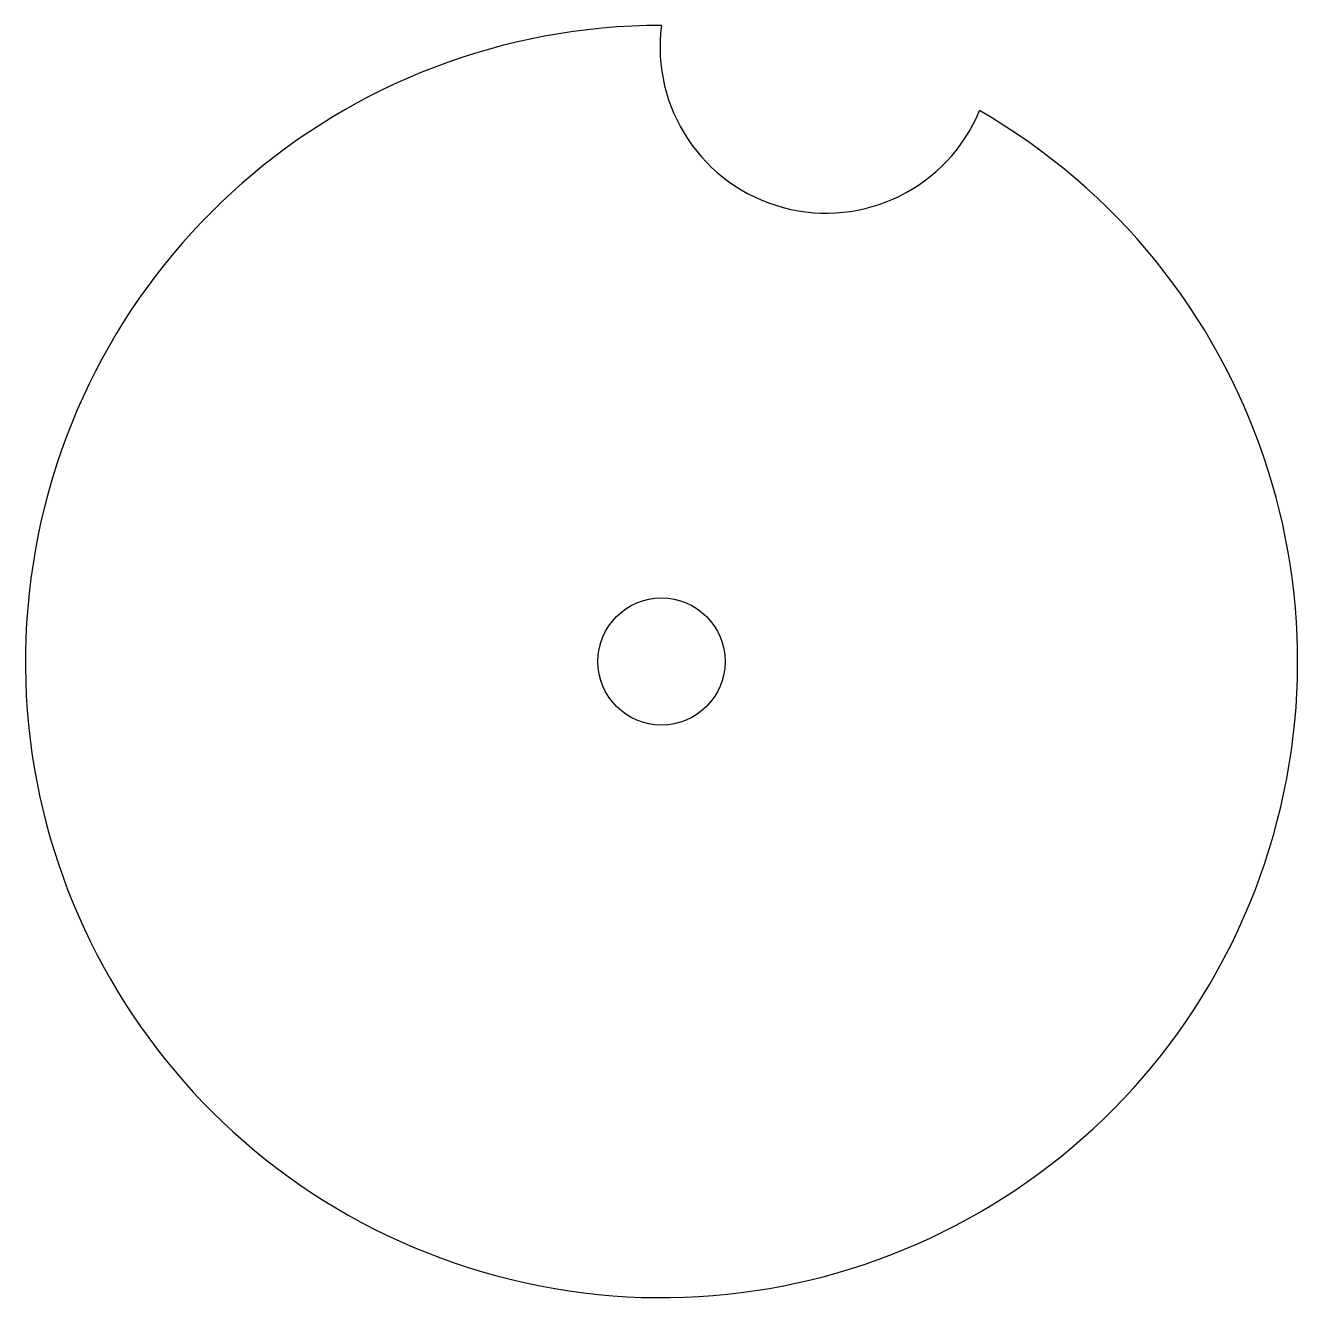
# Model space of a CAD drawing. Extents: x 35 to 65, y 185 to 215.
import ezdxf

# ---------------------------------------------------------------- set-up
doc = ezdxf.new("R2010")
doc.units = 0
doc.header["$MEASUREMENT"] = 0
doc.layers.add('VISIBLE', color=7, linetype='CONTINUOUS')

msp = doc.modelspace()

# ---------------------------------------------------------------- linework, layer by layer
at = {"layer": 'VISIBLE'}
msp.add_circle((50, 200), 1.5, dxfattribs=at)
for centre, radius, start, end in [((50, 200), 15, 90, 60), ((53.882, 214.489), 3.916, 172.5, 337.5)]:
    msp.add_arc(centre, radius, start, end, dxfattribs=at)

doc.saveas('drawing.dxf')
